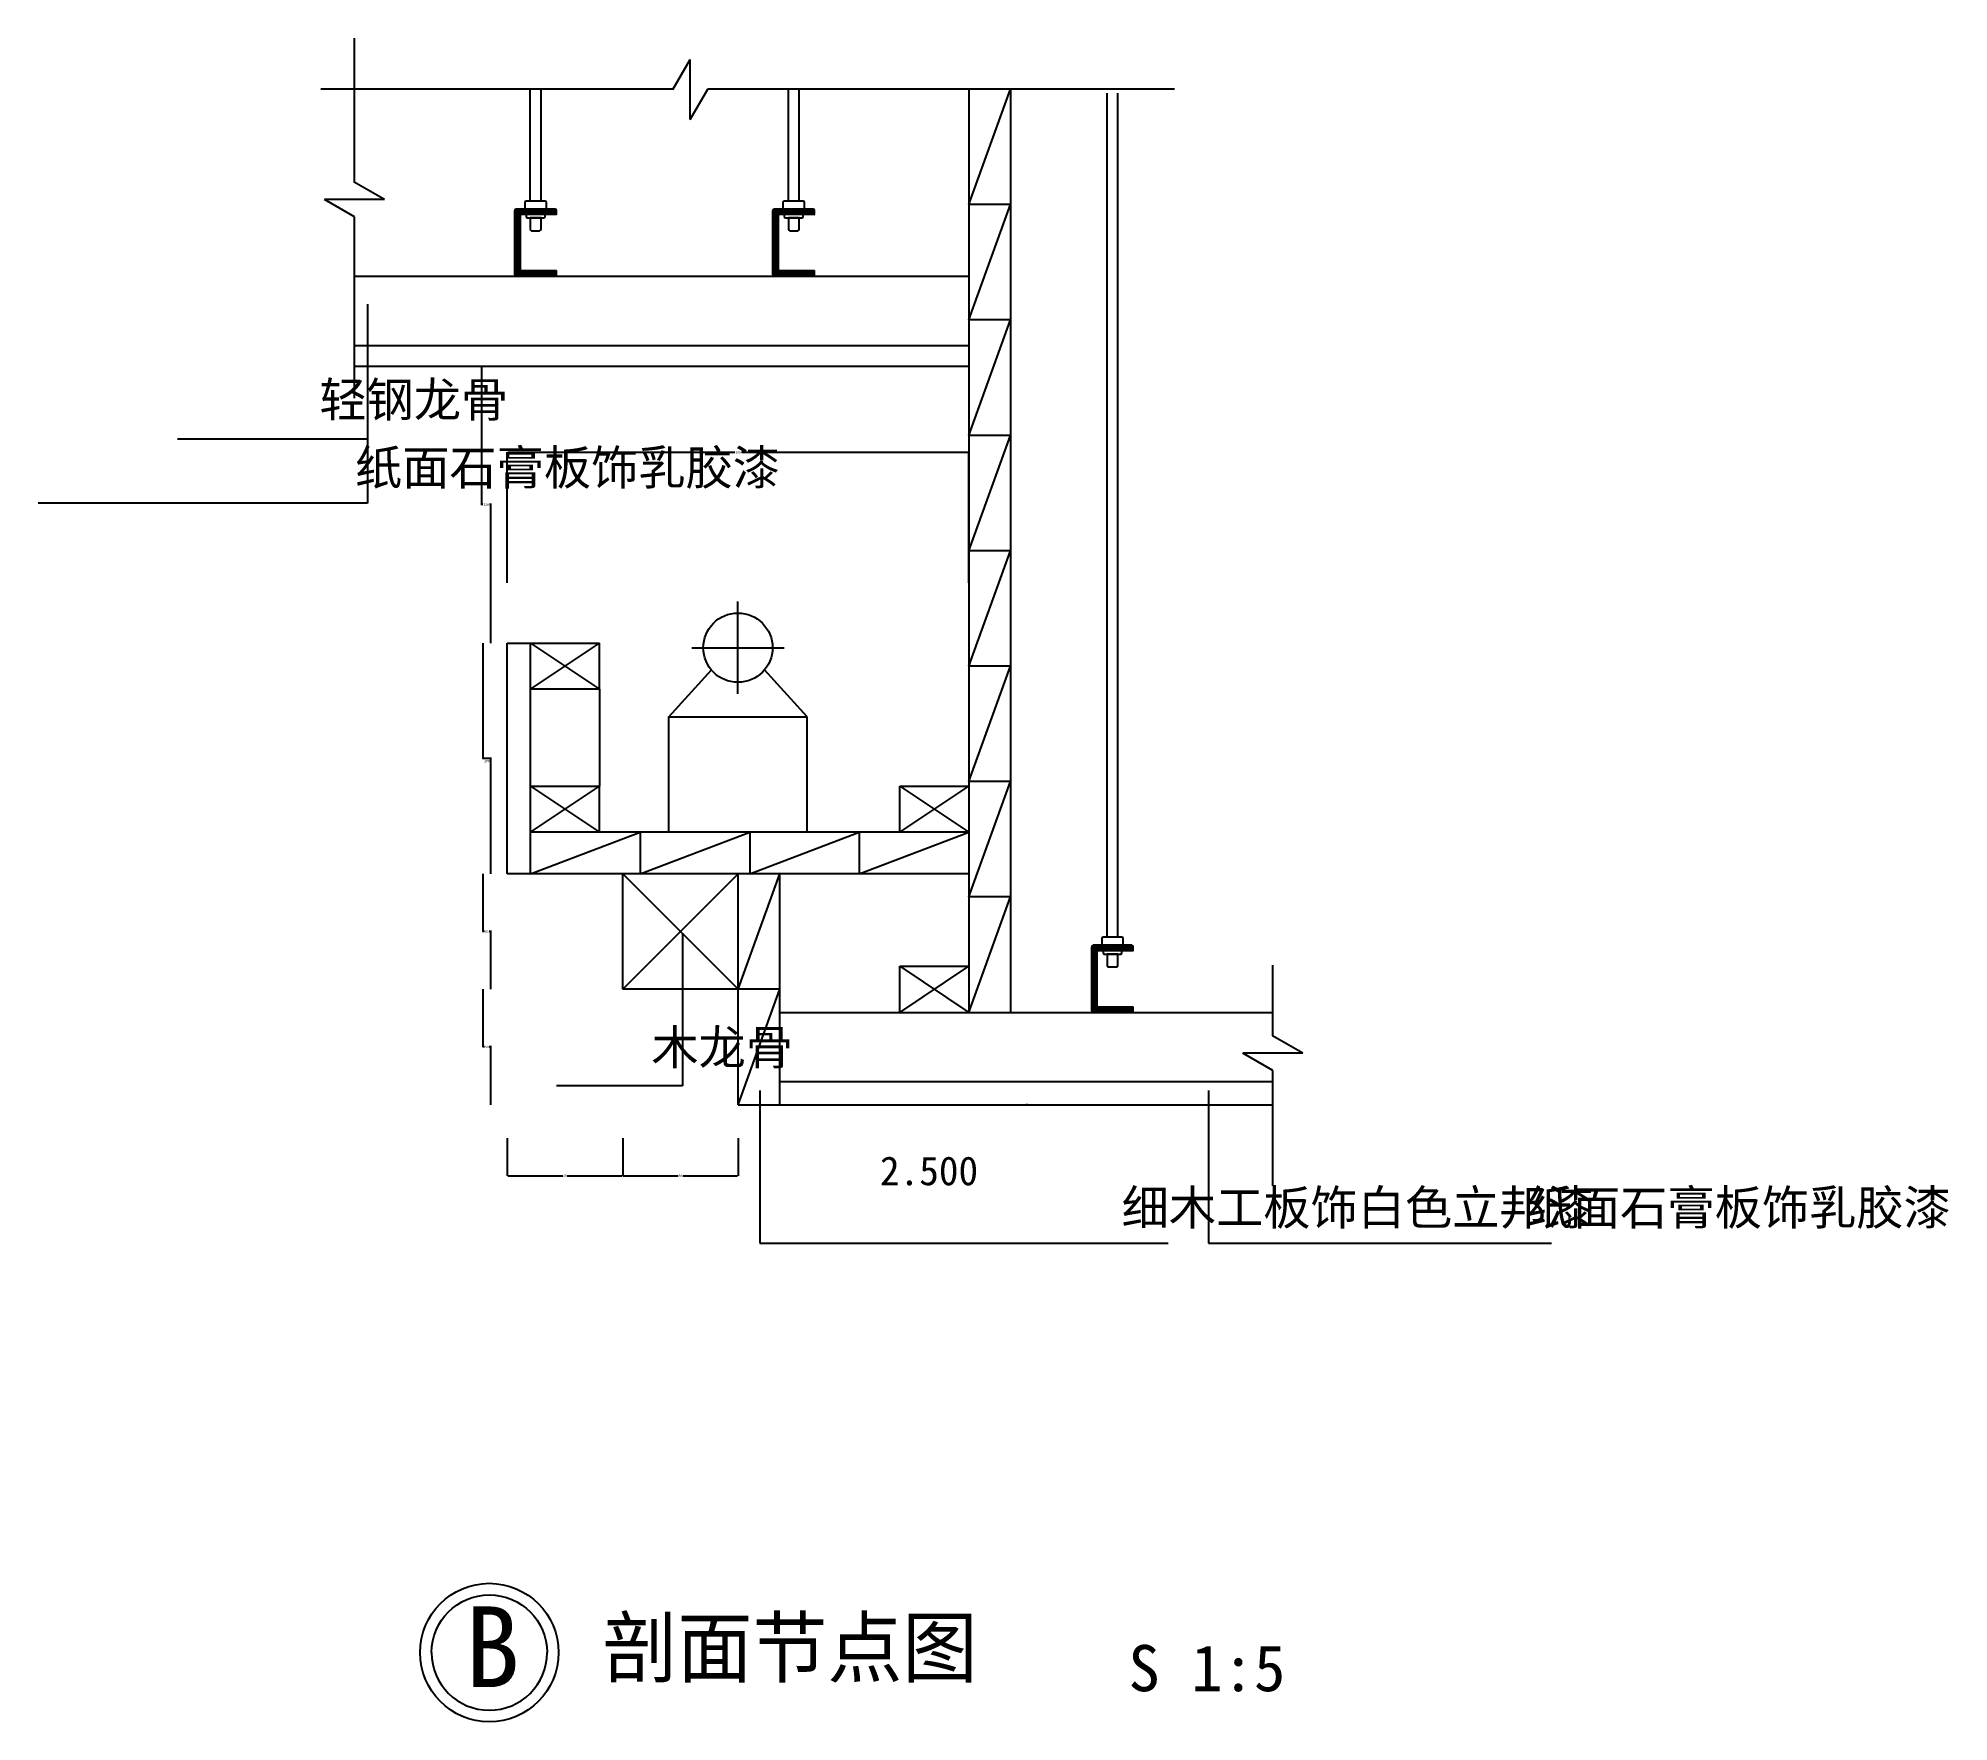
# Model space of a CAD drawing. Header units: metres. Extents: x 52563 to 53391, y 6722 to 7452.
import ezdxf

# ---------------------------------------------------------------- set-up
doc = ezdxf.new("R2010")
doc.units = ezdxf.units.M
for name, color, linetype in [('10', 8, 'Continuous'), ('15', 2, 'Continuous'), ('16', 3, 'Continuous'), ('20', 1, 'Continuous'), ('7', 7, 'Continuous'), ('8', 7, 'Continuous')]:
    doc.layers.add(name, color=color, linetype=linetype)
doc.dimstyles.get("Standard").update_dxf_attribs({"dimtxt": 2.5, "dimasz": 2.5, "dimexe": 1.25, "dimexo": 0.625, "dimtad": 1, "dimcen": 2.5, "dimazin": 3, "dimtfac": 1, "dimtmove": 0, "dimatfit": 3})

# ---------------------------------------------------------------- blocks, each defined once
blk = doc.blocks.new('HY-4')
at = {"layer": '20'}
for points in [[(-5, 0, -1), (5, 0, -1)], [(-5, 0, 1), (5, 0, 1)]]:
    blk.add_lwpolyline(points, format="xyb", dxfattribs=at)
blk.add_circle((0, 0), 6, dxfattribs=at)
blk.add_circle((0, 0), 6, dxfattribs=at)
blk = doc.blocks.new('_CLOSEDFILLED')
at = {"color": 0, "linetype": 'BYBLOCK'}
blk.add_solid([(-1, 0.2), (0, 0), (-1, -0.2)], dxfattribs=at)
blk = doc.blocks.new('*D1')
for p, q in [((52755.51, 7189.7), (52755.51, 7139.7)), ((52759.21, 7139.7), (52755.26, 7139.7)), ((52758.96, 7089.7), (52758.96, 7139.7))]:
    blk.add_line(p, q)
at = {"layer": 'Defpoints'}
for p in [(52755.51, 7189.7), (52758.96, 7139.7), (52758.96, 7089.7)]:
    blk.add_point(p, dxfattribs=at)
at = {"layer": '7', "xscale": 0.25, "yscale": 0.25}
blk.add_blockref('_CLOSEDFILLED', (52755.51, 7139.7), dxfattribs=at)
at = {"layer": '7', "xscale": 0.25, "yscale": 0.25, "rotation": 180}
blk.add_blockref('_CLOSEDFILLED', (52758.96, 7139.7), dxfattribs=at)
at = {"layer": '7', "insert": (52757.235, 7138.575), "char_height": 1, "attachment_point": 5}
blk.add_mtext('100', dxfattribs=at)
blk = doc.blocks.new('*D2')
for p, q in [((52755.51, 7039.7), (52755.51, 7014.7)), ((52756.235, 7014.7), (52755.26, 7014.7)), ((52759.21, 7014.7), (52758.235, 7014.7)), ((52758.96, 6989.7), (52758.96, 7014.7))]:
    blk.add_line(p, q)
at = {"layer": 'Defpoints'}
for p in [(52755.51, 7039.7), (52758.96, 7014.7), (52758.96, 6989.7)]:
    blk.add_point(p, dxfattribs=at)
at = {"layer": '7', "xscale": 0.25, "yscale": 0.25}
blk.add_blockref('_CLOSEDFILLED', (52755.51, 7014.7), dxfattribs=at)
at = {"layer": '7', "xscale": 0.25, "yscale": 0.25, "rotation": 180}
blk.add_blockref('_CLOSEDFILLED', (52758.96, 7014.7), dxfattribs=at)
at = {"layer": '7', "insert": (52757.235, 7014.7), "char_height": 1, "attachment_point": 5}
blk.add_mtext('50', dxfattribs=at)
blk = doc.blocks.new('*D3')
for p, q in [((52766.06, 6975.2), (52766.06, 6958.92)), ((52816.06, 6975.2), (52816.06, 6958.92)), ((52766.31, 6958.92), (52790.06, 6958.92)), ((52792.06, 6958.92), (52815.81, 6958.92))]:
    blk.add_line(p, q)
at = {"layer": 'Defpoints'}
for p in [(52766.06, 6975.2), (52816.06, 6975.2), (52766.06, 6958.92)]:
    blk.add_point(p, dxfattribs=at)
at = {"layer": '7', "xscale": 0.25, "yscale": 0.25, "rotation": 180}
blk.add_blockref('_CLOSEDFILLED', (52766.06, 6958.92), dxfattribs=at)
at = {"layer": '7', "xscale": 0.25, "yscale": 0.25}
blk.add_blockref('_CLOSEDFILLED', (52816.06, 6958.92), dxfattribs=at)
at = {"layer": '7', "insert": (52791.06, 6958.92), "char_height": 1, "attachment_point": 5}
blk.add_mtext('50', dxfattribs=at)
blk = doc.blocks.new('*D4')
for p, q in [((52816.06, 6975.2), (52816.06, 6958.92)), ((52866.06, 6975.2), (52866.06, 6958.92)), ((52816.31, 6958.92), (52840.06, 6958.92)), ((52842.06, 6958.92), (52865.81, 6958.92))]:
    blk.add_line(p, q)
at = {"layer": 'Defpoints'}
for p in [(52816.06, 6975.2), (52866.06, 6975.2), (52816.06, 6958.92)]:
    blk.add_point(p, dxfattribs=at)
at = {"layer": '7', "xscale": 0.25, "yscale": 0.25, "rotation": 180}
blk.add_blockref('_CLOSEDFILLED', (52816.06, 6958.92), dxfattribs=at)
at = {"layer": '7', "xscale": 0.25, "yscale": 0.25}
blk.add_blockref('_CLOSEDFILLED', (52866.06, 6958.92), dxfattribs=at)
at = {"layer": '7', "insert": (52841.06, 6958.92), "char_height": 1, "attachment_point": 5}
blk.add_mtext('50', dxfattribs=at)
blk = doc.blocks.new('*D5')
for p, q in [((52755.51, 7089.7), (52755.51, 7064.7)), ((52756.235, 7064.7), (52755.26, 7064.7)), ((52759.21, 7064.7), (52758.235, 7064.7)), ((52758.96, 7039.7), (52758.96, 7064.7))]:
    blk.add_line(p, q)
at = {"layer": 'Defpoints'}
for p in [(52755.51, 7089.7), (52758.96, 7064.7), (52758.96, 7039.7)]:
    blk.add_point(p, dxfattribs=at)
at = {"layer": '7', "xscale": 0.25, "yscale": 0.25}
blk.add_blockref('_CLOSEDFILLED', (52755.51, 7064.7), dxfattribs=at)
at = {"layer": '7', "xscale": 0.25, "yscale": 0.25, "rotation": 180}
blk.add_blockref('_CLOSEDFILLED', (52758.96, 7064.7), dxfattribs=at)
at = {"layer": '7', "insert": (52757.235, 7064.7), "char_height": 1, "attachment_point": 5}
blk.add_mtext('50', dxfattribs=at)
blk = doc.blocks.new('*D6')
for p, q in [((52766.06, 7215.84), (52766.06, 7272.38)), ((52766.31, 7272.38), (52864.56, 7272.38)), ((52867.56, 7272.38), (52965.81, 7272.38)), ((52966.06, 7215.84), (52966.06, 7272.38))]:
    blk.add_line(p, q)
at = {"layer": 'Defpoints'}
for p in [(52766.06, 7272.38), (52766.06, 7215.84), (52966.06, 7215.84)]:
    blk.add_point(p, dxfattribs=at)
at = {"layer": '7', "xscale": 0.25, "yscale": 0.25, "rotation": 180}
blk.add_blockref('_CLOSEDFILLED', (52766.06, 7272.38), dxfattribs=at)
at = {"layer": '7', "xscale": 0.25, "yscale": 0.25}
blk.add_blockref('_CLOSEDFILLED', (52966.06, 7272.38), dxfattribs=at)
at = {"layer": '7', "insert": (52866.06, 7272.38), "char_height": 1, "attachment_point": 5}
blk.add_mtext('200', dxfattribs=at)
blk = doc.blocks.new('*D7')
for p, q in [((52754.82, 7309.7), (52754.82, 7249.7)), ((52755.39, 7249.7), (52754.57, 7249.7)), ((52759.21, 7249.7), (52758.39, 7249.7)), ((52758.96, 7189.7), (52758.96, 7249.7))]:
    blk.add_line(p, q)
at = {"layer": 'Defpoints'}
for p in [(52754.82, 7309.7), (52758.96, 7249.7), (52758.96, 7189.7)]:
    blk.add_point(p, dxfattribs=at)
at = {"layer": '7', "xscale": 0.25, "yscale": 0.25}
blk.add_blockref('_CLOSEDFILLED', (52754.82, 7249.7), dxfattribs=at)
at = {"layer": '7', "xscale": 0.25, "yscale": 0.25, "rotation": 180}
blk.add_blockref('_CLOSEDFILLED', (52758.96, 7249.7), dxfattribs=at)
at = {"layer": '7', "insert": (52756.89, 7249.7), "char_height": 1, "attachment_point": 5}
blk.add_mtext('120', dxfattribs=at)

msp = doc.modelspace()

# ---------------------------------------------------------------- hatches: boundary and pattern name
at = {"layer": '10'}
h = msp.add_hatch(dxfattribs=at)
h.set_pattern_fill('AR-SAND', scale=5)
h.paths.add_polyline_path([(52966.06, 7309.7), (52966.06, 7318.7), (52699.65, 7318.7), (52699.65, 7309.7)])
h = msp.add_hatch(dxfattribs=at)
h.set_pattern_fill('AR-SAND', scale=3)
h.paths.add_polyline_path([(52776.06, 7189.7), (52766.06, 7189.7), (52766.06, 7089.7), (52776.06, 7089.7)])
h = msp.add_hatch(dxfattribs=at)
h.set_pattern_fill('AR-SAND', scale=3)
h.paths.add_polyline_path([(52884.06, 6999.7), (52884.06, 6989.7), (53097.61, 6989.7), (53097.61, 6999.7)])
at = {"layer": '16'}
h = msp.add_hatch(dxfattribs=at)
h.set_pattern_fill('SOLID')
h.paths.add_polyline_path([(52786.73, 7377.75, -0.41), (52787.33, 7377.15), (52787.33, 7375.35), (52771.73, 7375.35), (52771.73, 7351.1), (52787.33, 7351.1), (52787.33, 7349.3, -0.41), (52786.73, 7348.7), (52769.93, 7348.7, -0.41), (52769.33, 7349.3), (52769.33, 7377.15, -0.41), (52769.93, 7377.75)])
h = msp.add_hatch(dxfattribs=at)
h.set_pattern_fill('SOLID')
h.paths.add_polyline_path([(52898.54, 7377.75, -0.41), (52899.14, 7377.15), (52899.14, 7375.35), (52883.54, 7375.35), (52883.54, 7351.1), (52899.14, 7351.1), (52899.14, 7349.3, -0.41), (52898.54, 7348.7), (52898.54, 7348.7), (52881.74, 7348.7, -0.41), (52881.14, 7349.3), (52881.14, 7377.15, -0.41), (52881.74, 7377.75)])
h = msp.add_hatch(dxfattribs=at)
h.set_pattern_fill('SOLID')
h.paths.add_polyline_path([(53019.23, 7058.15, -0.41), (53019.83, 7058.75), (53036.63, 7058.75, -0.41), (53037.23, 7058.15), (53037.23, 7056.35), (53021.63, 7056.35), (53021.63, 7032.1), (53037.23, 7032.1), (53037.23, 7030.3, -0.41), (53036.63, 7029.7), (53019.83, 7029.7, -0.41), (53019.23, 7030.3)])

# ---------------------------------------------------------------- linework, layer by layer
at = {"layer": '10'}
for p, q in [((52966.06, 7379.7), (52984.06, 7429.7)), ((52966.06, 7329.7), (52984.06, 7379.7)), ((52984.06, 7379.7), (52966.06, 7379.7)), ((52966.06, 7279.7), (52984.06, 7329.7)), ((52984.06, 7329.7), (52966.06, 7329.7)), ((52966.06, 7229.7), (52984.06, 7279.7)), ((52984.06, 7279.7), (52966.06, 7279.7)), ((52966.06, 7179.7), (52984.06, 7229.7)), ((52984.06, 7229.7), (52966.06, 7229.7)), ((52966.06, 7129.7), (52984.06, 7179.7)), ((52984.06, 7179.7), (52966.06, 7179.7)), ((52966.06, 7079.7), (52984.06, 7129.7)), ((52984.06, 7129.7), (52966.06, 7129.7)), ((52776.06, 7089.7), (52823.56, 7107.7)), ((52823.56, 7107.7), (52823.56, 7089.7)), ((52823.56, 7089.7), (52871.06, 7107.7)), ((52871.06, 7089.7), (52918.56, 7107.7)), ((52871.06, 7107.7), (52871.06, 7089.7)), ((52918.56, 7089.7), (52966.06, 7107.7)), ((52918.56, 7107.7), (52918.56, 7089.7)), ((52866.06, 7039.7), (52884.06, 7089.7)), ((52966.06, 7029.7), (52984.06, 7079.7)), ((52984.06, 7079.7), (52966.06, 7079.7)), ((52866.06, 6989.7), (52884.06, 7039.7)), ((52884.06, 7039.7), (52866.06, 7039.7))]:
    msp.add_line(p, q, dxfattribs=at)
at = {"layer": '15'}
for p, q in [((52966.06, 7429.7), (52966.06, 7029.7)), ((52984.06, 7429.7), (52984.06, 7029.7)), ((52699.65, 7309.7), (52966.06, 7309.7)), ((52766.06, 7089.7), (52766.06, 7189.7)), ((52766.06, 7189.7), (52776.06, 7189.7)), ((52776.06, 7089.7), (52776.06, 7189.7)), ((52966.06, 7107.7), (52776.06, 7107.7)), ((52966.06, 7089.7), (52766.06, 7089.7)), ((52816.06, 7039.7), (52816.06, 7089.7)), ((52866.06, 6989.7), (52866.06, 7089.7)), ((52884.06, 6989.7), (52884.06, 7089.7)), ((52866.06, 7039.7), (52816.06, 7039.7)), ((52884.06, 6999.7), (53097.61, 6999.7)), ((52866.06, 6989.7), (53097.61, 6989.7))]:
    msp.add_line(p, q, dxfattribs=at)
at = {"layer": '16'}
for p, q in [((52776.01, 7381.24), (52776.01, 7429.7)), ((52780.66, 7381.24), (52780.66, 7429.7)), ((52887.82, 7381.24), (52887.82, 7429.7)), ((52892.47, 7381.24), (52892.47, 7429.7)), ((53025.9, 7062.24), (53025.9, 7427.94)), ((53030.55, 7062.24), (53030.55, 7427.94)), ((52769.33, 7349.3), (52769.33, 7377.15)), ((52786.73, 7377.75), (52769.93, 7377.75)), ((52787.33, 7375.35), (52771.73, 7375.35)), ((52771.73, 7351.1), (52771.73, 7375.35)), ((52787.33, 7375.35), (52787.33, 7377.15)), ((52881.14, 7349.3), (52881.14, 7377.15)), ((52898.54, 7377.75), (52881.74, 7377.75)), ((52899.14, 7375.35), (52883.54, 7375.35)), ((52883.54, 7351.1), (52883.54, 7375.35)), ((52899.14, 7375.35), (52899.14, 7377.15)), ((52771.73, 7351.1), (52787.33, 7351.1)), ((52787.33, 7349.3), (52787.33, 7351.1)), ((52883.54, 7351.1), (52899.14, 7351.1)), ((52899.14, 7349.3), (52899.14, 7351.1)), ((52699.65, 7348.7), (52966.06, 7348.7)), ((52769.93, 7348.7), (52786.73, 7348.7)), ((52881.74, 7348.7), (52898.54, 7348.7)), ((52699.65, 7318.7), (52966.06, 7318.7)), ((52865.97, 7167.7), (52865.97, 7207.7)), ((52776.06, 7189.7), (52806.06, 7189.7)), ((52776.06, 7169.7), (52806.06, 7189.7)), ((52776.06, 7189.7), (52806.06, 7169.7)), ((52806.06, 7169.7), (52806.06, 7189.7)), ((52845.97, 7187.7), (52885.97, 7187.7)), ((52835.97, 7157.7), (52854.45, 7178.09)), ((52895.97, 7157.7), (52877.48, 7178.09)), ((52806.06, 7169.7), (52776.06, 7169.7)), ((52806.06, 7169.7), (52806.06, 7127.7)), ((52835.97, 7107.7), (52835.97, 7157.7)), ((52835.97, 7157.7), (52895.97, 7157.7)), ((52895.97, 7107.7), (52895.97, 7157.7)), ((52776.06, 7127.7), (52806.06, 7107.7)), ((52776.06, 7107.7), (52806.06, 7127.7)), ((52776.06, 7127.7), (52806.06, 7127.7)), ((52806.06, 7107.7), (52806.06, 7127.7)), ((52936.06, 7127.7), (52966.06, 7127.7)), ((52936.06, 7107.7), (52966.06, 7127.7)), ((52936.06, 7127.7), (52966.06, 7107.7)), ((52936.06, 7107.7), (52936.06, 7127.7)), ((52816.06, 7089.7), (52866.06, 7039.7)), ((52866.06, 7089.7), (52816.06, 7039.7)), ((53019.23, 7030.3), (53019.23, 7058.15)), ((53036.63, 7058.75), (53019.83, 7058.75)), ((53037.23, 7056.35), (53021.63, 7056.35)), ((53021.63, 7032.1), (53021.63, 7056.35)), ((53037.23, 7056.35), (53037.23, 7058.15)), ((52936.06, 7029.7), (52936.06, 7049.7)), ((52936.06, 7049.7), (52966.06, 7029.7)), ((52936.06, 7029.7), (52966.06, 7049.7)), ((52936.06, 7049.7), (52966.06, 7049.7)), ((52884.06, 7029.7), (53097.61, 7029.7)), ((53019.83, 7029.7), (53036.63, 7029.7)), ((53021.63, 7032.1), (53037.23, 7032.1)), ((53037.23, 7030.3), (53037.23, 7032.1))]:
    msp.add_line(p, q, dxfattribs=at)
for points in [[(52782.39, 7381.24), (52774.28, 7381.24, 0.41), (52773.68, 7380.64), (52773.68, 7377.75), (52782.99, 7377.75), (52782.99, 7380.64, 0.41)], [(52782.41, 7375.35), (52774.26, 7375.35), (52774.26, 7374.5, 0.41), (52774.86, 7373.9), (52781.81, 7373.9, 0.41), (52782.41, 7374.5)], [(52894.2, 7381.24), (52886.09, 7381.24, 0.41), (52885.49, 7380.64), (52885.49, 7377.75), (52894.8, 7377.75), (52894.8, 7380.64, 0.41)], [(52894.21, 7375.35), (52886.07, 7375.35), (52886.07, 7374.5, 0.41), (52886.67, 7373.9), (52893.61, 7373.9, 0.41), (52894.21, 7374.5)], [(52780.66, 7373.9), (52776.01, 7373.9), (52776.01, 7368.98, 0.41), (52776.61, 7368.38), (52780.06, 7368.38, 0.41), (52780.66, 7368.98)], [(52892.47, 7373.9), (52887.82, 7373.9), (52887.82, 7368.98, 0.41), (52888.42, 7368.38), (52891.87, 7368.38, 0.41), (52892.47, 7368.98)], [(53032.28, 7062.24), (53024.17, 7062.24, 0.41), (53023.57, 7061.64), (53023.57, 7058.75), (53032.88, 7058.75), (53032.88, 7061.64, 0.41)], [(53032.3, 7056.35), (53024.16, 7056.35), (53024.16, 7055.5, 0.41), (53024.76, 7054.9), (53031.7, 7054.9, 0.41), (53032.3, 7055.5)], [(53030.55, 7054.9), (53025.9, 7054.9), (53025.9, 7049.98, 0.41), (53026.5, 7049.38), (53029.95, 7049.38, 0.41), (53030.55, 7049.98)]]:
    msp.add_lwpolyline(points, format="xyb", close=True, dxfattribs=at)
msp.add_circle((52865.97, 7187.7), 15, dxfattribs=at)
for centre, start, end in [((52769.93, 7377.15), 90, 180), ((52786.73, 7377.15), 0, 90), ((52881.74, 7377.15), 90, 180), ((52898.54, 7377.15), 0, 90), ((52769.93, 7349.3), 180, 270), ((52786.73, 7349.3), 270, 0), ((52881.74, 7349.3), 180, 270), ((52898.54, 7349.3), 270, 0), ((53019.83, 7058.15), 90, 180), ((53036.63, 7058.15), 0, 90), ((53019.83, 7030.3), 180, 270), ((53036.63, 7030.3), 270, 0)]:
    msp.add_arc(centre, 0.6, start, end, dxfattribs=at)
at = {"layer": '20'}
for p, q in [((52699.65, 7451.78), (52699.65, 7389.33)), ((52837.77, 7429.55), (52845.27, 7442.54)), ((52845.27, 7416.56), (52845.27, 7442.54)), ((52837.86, 7429.7), (52685.31, 7429.7)), ((52845.27, 7416.56), (52852.86, 7429.7)), ((53055.14, 7429.7), (52852.77, 7429.7)), ((52712.8, 7381.83), (52699.65, 7389.42)), ((52712.8, 7381.83), (52686.82, 7381.83)), ((52699.81, 7374.33), (52686.82, 7381.83)), ((52699.65, 7374.42), (52699.65, 7295.83)), ((53097.61, 7050.19), (53097.61, 7019.47)), ((53110.75, 7011.97), (53097.61, 7019.55)), ((53110.75, 7011.97), (53084.77, 7011.97)), ((53097.76, 7004.47), (53084.77, 7011.97)), ((53097.61, 7004.55), (53097.61, 6954.51))]:
    msp.add_line(p, q, dxfattribs=at)

# ---------------------------------------------------------------- block references
at = {"layer": '8', "xscale": 5, "yscale": 5, "zscale": 5}
msp.add_blockref('HY-4', (52758.26, 6752.31), dxfattribs=at)

# ---------------------------------------------------------------- texts
at = {"layer": '7'}
msp.add_text('2.500', height=12.5, dxfattribs=at).set_placement((52927.51, 6954.79))
at = {"layer": '8'}
for s, height, p in [('B', 35, (52747.67, 6737.32)), ('剖面节点图', 25, (52807.23, 6741.96)), ('S 1:5', 20, (53035.12, 6735.56))]:
    msp.add_text(s, height=height, dxfattribs=at).set_placement(p)
at = {"layer": '8', "char_height": 15, "attachment_point": 1}
for s, insert in [('\\f幼圆|b0|i0|c134|p49;轻钢龙骨', (52684.63, 7302.68)), ('\\f幼圆|b0|i0|c134|p49;纸面石膏板饰乳胶漆', (52700.08, 7273.27)), ('\\f幼圆|b0|i0|c134|p49;木龙骨', (52828.46, 7022.01)), ('\\f幼圆|b0|i0|c134|p49;细木工板饰白色立邦漆', (53032.18, 6952.64)), ('\\f幼圆|b0|i0|c134|p49;纸面石膏板饰乳胶漆', (53207.27, 6952.64))]:
    msp.add_mtext(s, dxfattribs=dict(at, insert=insert))

# ---------------------------------------------------------------- dimensions: what is measured, and where the dimension line sits
at = {"layer": '7'}
for base, p1, p2, text, picture, middle in [((52758.96, 7249.7), (52758.96, 7189.7), (52754.82, 7309.7), '120', '*D7', (52756.89, 7249.7)), ((52766.06, 7272.38), (52766.06, 7215.84), (52966.06, 7215.84), '200', '*D6', (52866.06, 7272.38)), ((52758.96, 7139.7), (52758.96, 7089.7), (52755.51, 7189.7), '100', '*D1', (52757.235, 7138.575)), ((52758.96, 7064.7), (52758.96, 7039.7), (52755.51, 7089.7), '50', '*D5', (52757.235, 7064.7)), ((52758.96, 7014.7), (52758.96, 6989.7), (52755.51, 7039.7), '50', '*D2', (52757.235, 7014.7)), ((52766.06, 6958.92), (52766.06, 6975.2), (52816.06, 6975.2), '50', '*D3', (52791.06, 6958.92)), ((52816.06, 6958.92), (52816.06, 6975.2), (52866.06, 6975.2), '50', '*D4', (52841.06, 6958.92))]:
    dim = msp.add_linear_dim(base=base, p1=p1, p2=p2, text=text, dimstyle='Standard', dxfattribs=at)
    dim.commit()
    dim.dimension.update_dxf_attribs({"geometry": picture, "text_midpoint": middle})

# ---------------------------------------------------------------- leaders
for points in [[(52705.56, 7336.5), (52705.56, 7278.1), (52623.25, 7278.1)], [(52705.56, 7314.26), (52705.56, 7250.33), (52562.84, 7250.33)], [(52841.99, 7063.95), (52841.99, 6997.81), (52787.36, 6997.81)], [(52875.42, 6995.84), (52875.42, 6929.7), (53052.36, 6929.7)], [(53069.85, 6995.84), (53069.85, 6929.7), (53218.41, 6929.7)]]:
    msp.add_leader(points, dimstyle='Standard', dxfattribs=at)

doc.saveas('drawing.dxf')
